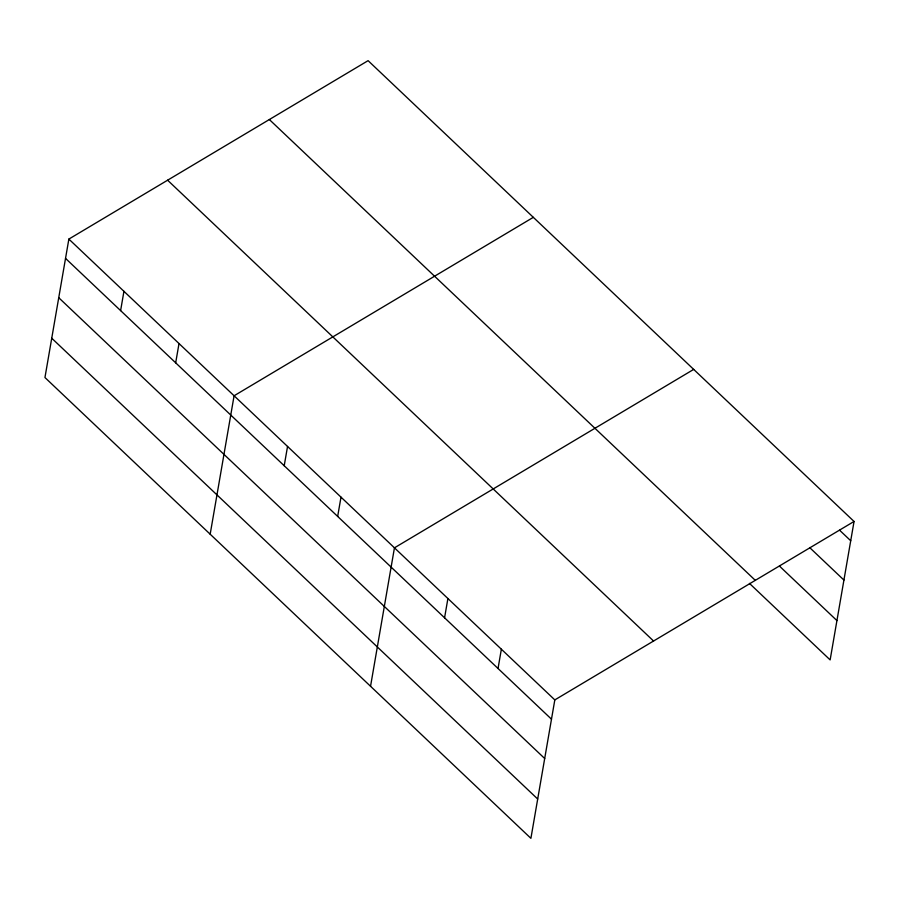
<?xml version="1.0" encoding="UTF-8"?>
<svg xmlns="http://www.w3.org/2000/svg" width="899" height="899" viewBox="0 0 899 899"><rect width="100%" height="100%" fill="white"/><g stroke="black" fill="none" stroke-linecap="round" stroke-linejoin="round"><path stroke-width="1.35" d="M68.863 239.089L44.95 377.535L530.904 838.34L554.818 699.905L854.05 521.465L368.096 60.66L68.863 239.089L554.818 699.905M120.612 310.604L123.938 291.321M175.676 362.825L179.013 343.542M210.175 534.208L234.088 395.774L533.321 217.333M284.208 465.738L287.545 446.455M337.664 516.431L341.002 497.147M370.545 686.274L394.447 547.839L693.68 369.399M444.578 617.804L447.904 598.52M498.035 668.496L501.361 649.213M854.05 521.465L830.137 659.911L749.451 583.395M839.621 530.23L850.724 540.749M809.639 547.558L843.925 580.069M779.444 566.067L836.924 620.58M269.352 119.545L755.306 580.349M167.607 180.205L653.562 641.021M65.537 258.384L551.492 719.189M58.738 297.704L544.693 758.509M51.737 338.215L537.692 799.02"/></g></svg>
